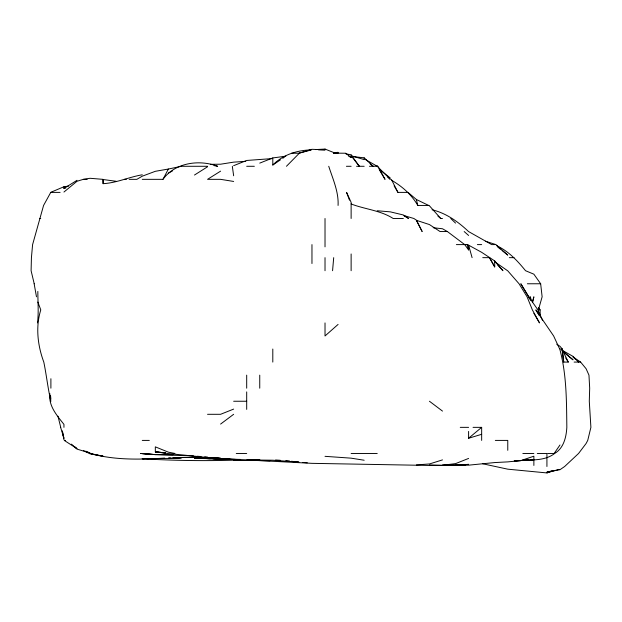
<?xml version="1.0" encoding="UTF-8"?>
<svg xmlns="http://www.w3.org/2000/svg" width="622" height="622" viewBox="0 0 622 622"><rect width="100%" height="100%" fill="white"/><g stroke="black" fill="none" stroke-linecap="round" stroke-linejoin="round"><path stroke-width="0.93" d="M538.341 312.664L538.411 309.873L542.127 296.818L540.658 283.764L533.87 274.185L525.536 270.71C517.356 260.634 508.399 251.016 496.348 245.573M37.507 322.927C38.774 312.399 37.833 301.997 37.841 291.438M332.568 270.71L333.703 257.656M532.525 302.409L533.87 296.818L532.393 302.409M142.267 179.338L162.972 179.338L168.375 169.036L181.43 166.284L207.538 166.284L207.538 166.782L194.484 175.031M50.755 192.392L43.579 205.439L32.601 244.602L31.427 257.656L31.1 270.71L34.21 283.764M559.979 444.987L554.14 453.461L547.679 453.461M162.972 179.338C175.023 162.591 199.359 159.279 217.653 166.284L213.976 165.584M286.454 166.284L299.322 153.23M338.073 324.435L325.018 335.973L325.018 322.927M468.607 431.427L468.607 438.246L481.661 427.353L481.661 440.407M63.949 192.035L77.004 181.274L83.364 179.338L90.058 178.289L102.91 179.338L103.112 183.669C116.656 182.938 129.011 177.029 142.267 174.798M220.592 424.08L233.647 414.299M285.856 156.184L272.801 157.941L272.801 165.024C282.979 154.722 296.826 150.299 311.031 149.894M272.801 165.024L280.483 159.823M282.785 158.268L284.324 157.226M220.592 171.143L207.538 179.338L220.592 179.338L233.647 181.453M68.614 186.079L63.949 186.74L63.949 188.474L77.004 180.31M168.375 173.087L172.457 170.957M50.895 192.26L63.949 186.74M233.647 165.677L246.693 160.46L271.868 158.618M468.607 458.422L455.553 463.631L442.499 465.248L429.444 465.45L311.964 463.343L247.626 459.953L272.801 460.21L298.91 462.084L291.454 461.26M233.647 409.097L220.592 414.299L207.538 414.299M259.747 163.12L272.801 157.941M551.279 471.282L546.925 472.93L507.77 469.175L482.602 463.748M551.279 471.196L546.925 472.79L559.046 469.377M442.499 464.968L468.607 465.17L494.715 462.566L507.77 461.882L520.824 460.607L533.87 456.198L533.87 459.751L514.293 460.98M442.499 459.891L429.444 463.958L416.39 464.906M291.469 153.23L298.91 153.23L311.964 149.303L325.018 149.863L325.018 149.07L315.696 149.575M468.607 438.246L481.661 434.312M63.949 188.474L65.815 187.961M298.91 153.23L311.031 150.026M553.456 470.605L546.925 472.098L559.979 469.703L564.644 466.508L578.577 453.461L586.087 443.509L587.736 440.407L590.9 427.353L589.291 401.244L589.687 388.19L588.964 375.136L586.087 368.714L580.621 362.082L573.033 356.958L575.809 359.516M168.375 169.036L155.321 171.307L142.267 176.189L136.856 179.338L129.213 179.338M333.524 152.74L338.073 152.328M245.768 161.323L233.647 162.148L220.592 164.208L210.337 164.325M240.17 459.953C207.561 461.135 174.836 460.708 142.267 458.756L144.133 458.733M164.643 458.087C140.09 459.588 114.907 460.272 90.991 453.687L103.112 456.183L90.058 453.835L83.542 450.608M465.808 464.961L442.499 465.466L429.444 464.937M514.293 460.894L520.824 460.607M170.241 458.095L168.375 458.173L171.174 458.095M173.04 457.971L181.43 457.613L168.375 458.43L142.267 458.546L155.321 458.531L151.589 458.616M522.682 460.21L528.28 459.977M531.079 459.868L533.87 459.751M236.438 459.969L233.647 460.078L270.002 460.793M464.875 464.953L455.553 465.264L468.607 464.346L455.553 465.45L429.444 465.45M173.04 458.041L181.43 457.808L173.04 457.87M199.141 457.294L181.43 457.574L199.141 457.178M256.956 459.969L259.747 460.031L246.693 460.187L259.747 460.366L248.559 459.969M256.956 459.93L259.747 459.86C229.23 460.871 198.76 456.245 168.375 453.601L155.321 451.704L160.919 452.295M522.682 460.249C533.583 459.883 545.626 460.529 554.684 453.461C563.757 448.081 566.269 437.157 566.836 427.353C566.525 401.454 566.665 375.05 559.979 349.867M146.932 458.686L148.798 458.663M240.17 459.502L194.484 458.235M173.04 454.744L155.321 454.573L140.393 453.461L155.321 454.628L193.551 455.949M333.555 153.129L345.653 153.23L351.127 157.49L351.127 154.901L345.793 153.79M246.693 166.284L254.336 166.284M346.407 166.284L351.127 166.284M356.546 166.284L364.173 166.284M369.46 166.284L377.865 166.284L385.034 179.338L379.179 169.549M83.364 179.338L87.189 179.338M124.501 179.338L126.383 179.338M50.895 192.392L60.101 192.392M394.115 185.861L397.948 192.392L408.016 192.392L416.39 199.499L429.444 205.82L440.741 218.493L442.499 218.493M391.821 180.396C402.387 186.584 411.647 194.733 417.79 205.439L428.869 205.439M39.738 218.493L40.741 218.493M403.344 218.493L393.205 218.493C380.516 210.368 364.951 209.311 351.127 203.969M456.377 244.602L467.153 244.602L468.607 245.161L468.607 249.935L464.704 244.602L447.381 231.547L440.057 231.547L429.444 224.565L416.39 220.312L422.159 231.547L416.39 220.172L413.887 218.493L404.222 215.655M477.377 244.602L481.661 244.602M494.715 244.602L491.683 244.602L468.545 231.547C458.189 221.743 446.137 213.144 432.057 209.762M482.75 257.656L489.374 257.656L494.715 266.939L494.715 260.945L481.661 252.322L468.607 245.161L472.09 257.656M509.317 257.656L514.052 257.656M527.37 283.764L540.658 283.764M539.204 309.873L540.121 309.873L540.137 315.463M559.893 349.028L562.288 349.028L563.742 362.082L568.259 362.082L561.985 349.028L563.742 362.082M574.122 362.082L580.621 362.082M233.647 401.244L246.693 401.244M460.264 427.353L468.607 427.353M473.039 427.353L481.661 427.353M65.481 440.407L64.245 440.407L77.004 448.641L74.928 446.876M142.267 440.407L149.311 440.407M495.322 440.407L507.77 440.407L507.77 450.32M236.267 453.461L246.693 453.461M351.127 453.461L377.227 453.461M522.838 453.461L533.87 453.461M537.299 453.461L546.925 453.461M231.781 459.363L240.17 459.386M318.487 149.824L325.018 149.863M210.337 458.608L194.484 458.375L210.337 458.686M213.128 458.733L225.25 458.997L214.994 458.725M255.09 459.977L259.747 460.055M254.157 459.969L259.747 460.21M233.647 459.401L240.17 459.65L194.484 457.302M333.408 153.004L338.073 153.191L338.073 152.787M325.018 456.33L351.127 458.165L364.173 460.233M207.538 458.639L220.592 459.238M275.6 459.985L280.265 460.28M165.576 452.894L155.321 452.194L165.576 452.832L162.785 452.497M302.642 462.465L307.299 462.791M207.538 457.403L233.647 459.588M142.267 453.609L155.321 454.628M377.227 210.765L390.282 211.853L403.344 214.971L408.607 218.493L404.09 215.842M197.283 456.237L201.007 456.548M204.739 456.851L207.538 457.084M433.176 227.73L442.499 228.756L447.381 231.547M285.856 460.638L289.588 461.05M352.985 156.589L364.173 157.84L373.122 166.284L370.137 163.788M116.159 181.282L103.112 179.525L103.112 183.669M174.961 453.461L168.375 452.163L155.321 446.845L155.321 451.525M485.393 241.196L495.959 244.602L507.77 255.113L501.97 250.441M351.998 155.998L364.173 159.597L364.173 157.84M325.018 149.07L335.452 153.23M85.704 451.129L90.058 453.018L77.004 449.123L71.468 444.139M348.724 156.215L351.127 157.49M561.612 349.953L573.033 356.39L578.584 362.082L577.193 360.799M364.99 159.279L377.227 166.284L377.227 165.802M556.721 344.191L559.979 346.298L562.288 349.028M494.715 261.784L507.77 270.85L519.051 283.764L527.083 296.818L532.354 309.873L539.507 322.927L533.87 313.27M429.444 401.244L442.499 411.103M381.581 171.058L390.282 178.009M497.616 246.942L500.516 249.274M562.879 351.43L573.033 359.843L562.405 350.831M437.919 216.106L440.741 218.493M464.183 231.547L468.607 235.466M387.537 176.858L390.282 179.338L377.919 166.968M450.779 218.493L455.553 223.111M497.242 264.529L502.941 270.71L494.715 260.945M351.71 156.495L359.353 166.284L351.127 154.901M528.762 296.818L537.913 309.873L542.508 320.314M538.559 307.478L540.121 309.873M530.543 299.897L520.824 283.764L530.597 299.897M565.771 358.008L568.259 362.082M539.258 315.579L535.837 309.873L553.642 335.973L559.676 349.028M489.6 257.656L494.715 266.939M391.331 179.338L397.948 192.392M538.24 308.154L538.909 309.873M349.494 200.144L346.571 192.392L351.127 202.344L351.127 218.493M37.841 302.059L40.78 309.873C35.462 326.923 37.654 345.56 43.804 362.082C46.487 375.097 47.855 388.4 50.895 401.244M328.743 166.284C332.824 178.988 338.796 191.856 338.073 205.439M528.723 296.818L529.338 298.56M60.622 427.353L63.949 438.331L62.371 431.007M467.153 244.602L468.607 249.935M57.963 416.165L60.731 427.353M416.39 199.499L417.79 205.439M531.242 300.543L530.418 296.818L530.48 299.617M62.309 431.163L63.949 439.731M34.148 283.764L36.473 296.818M232.325 166.284L233.647 175.769M50.545 395.584L50.895 399.277M49.923 393.788C48.275 405.793 57.061 415.644 63.949 424.383L63.949 427.353M546.925 454.285L546.925 466.508M533.87 460.218L533.87 465.443M351.127 253.97L351.127 270.71M325.018 218.493L325.018 246.856M325.018 257.656L325.018 270.71M311.964 244.602L311.964 263.526M272.801 349.028L272.801 362.082M259.747 375.136L259.747 388.19M246.693 375.136L246.693 388.19M246.693 391.899L246.693 409.393M50.895 378.728L50.895 388.19M220.592 458.274L212.195 457.512L220.592 458.274"/></g></svg>
